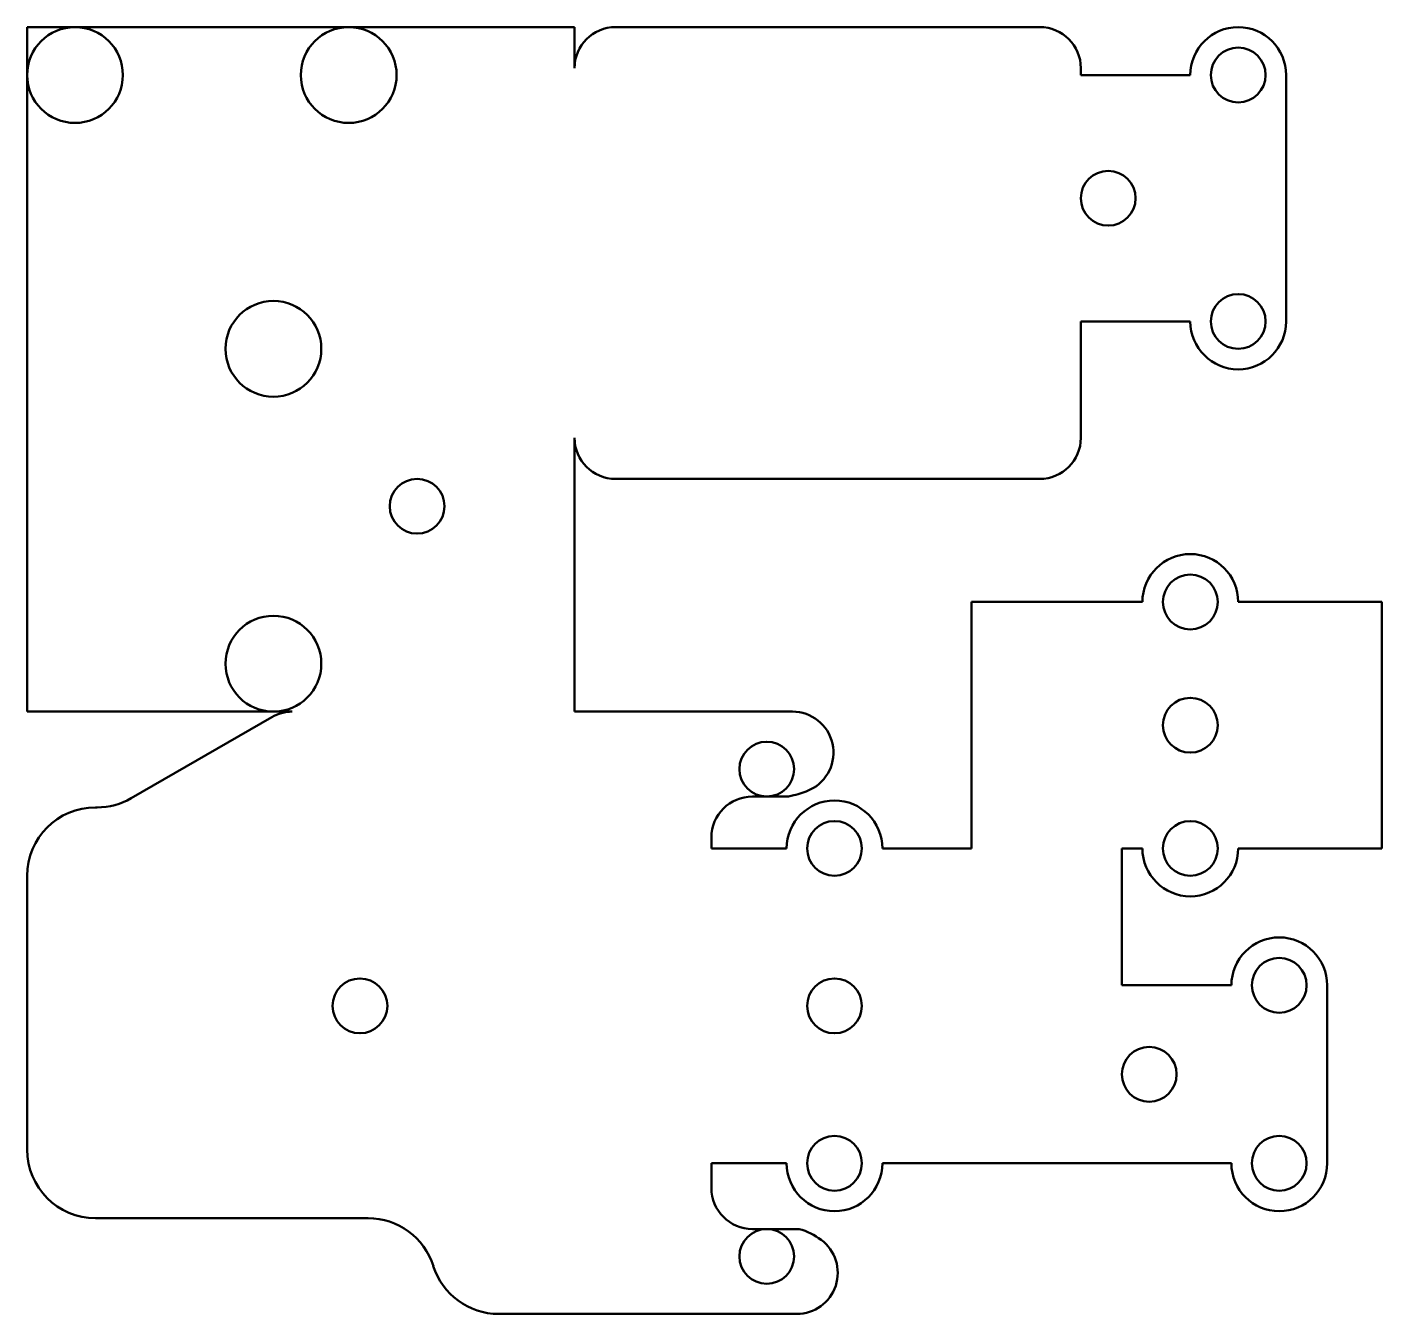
# Model space of a CAD drawing. Header units: millimetres. Extents: x 247.5 to 346.5, y 163 to 257.
import ezdxf

# ---------------------------------------------------------------- set-up
doc = ezdxf.new("R2010")
doc.units = ezdxf.units.MM
doc.layers.add('Visible (ISO)', color=7, linetype='Continuous', lineweight=50)

msp = doc.modelspace()

# ---------------------------------------------------------------- linework, layer by layer
at = {"layer": 'Visible (ISO)'}
for p, q in [((251, 256.996), (247.5, 256.996)), ((247.5, 256.996), (247.5, 253.496)), ((271, 256.996), (251, 256.996)), ((287.5, 256.996), (271, 256.996)), ((287.5, 253.996), (287.5, 256.996)), ((321.5, 256.996), (290.5, 256.996)), ((247.5, 253.496), (247.5, 206.996)), ((324.5, 253.496), (324.5, 253.996)), ((332.5, 253.496), (324.5, 253.496)), ((339.5, 235.496), (339.5, 253.496)), ((324.5, 226.996), (324.5, 235.496)), ((324.5, 235.496), (332.5, 235.496)), ((287.5, 206.996), (287.5, 226.996)), ((290.5, 223.996), (321.5, 223.996)), ((329, 215.004), (316.5, 215.004)), ((316.5, 215.004), (316.5, 197.004)), ((346.5, 215.004), (336, 215.004)), ((346.5, 197.004), (346.5, 215.004)), ((247.5, 206.996), (265.5, 206.996)), ((265.5, 206.996), (266.875, 206.996)), ((303.422, 206.996), (287.5, 206.996)), ((265.375, 206.594), (255.114, 200.67)), ((252.614, 200), (252.5, 200)), ((300.5, 200.796), (301.55, 200.796)), ((301.55, 200.796), (303.128, 200.796)), ((297.5, 197.004), (297.5, 197.796)), ((303, 197.004), (297.5, 197.004)), ((316.5, 197.004), (310, 197.004)), ((327.5, 187.004), (327.5, 197.004)), ((327.5, 197.004), (329, 197.004)), ((336, 197.004), (346.5, 197.004)), ((247.5, 195), (247.5, 175)), ((335.5, 187.004), (327.5, 187.004)), ((342.5, 174.004), (342.5, 187.004)), ((297.5, 172.204), (297.5, 174.004)), ((297.5, 174.004), (303, 174.004)), ((310, 174.004), (335.5, 174.004)), ((252.5, 170), (272.416, 170)), ((301.55, 169.204), (300.5, 169.204)), ((303.922, 169.204), (301.55, 169.204)), ((281.954, 163.004), (303.739, 163.004))]:
    msp.add_line(p, q, dxfattribs=at)
for centre, radius in [((251, 253.496), 3.5), ((271, 253.496), 3.5), ((336, 253.496), 2), ((326.5, 244.496), 2), ((265.5, 233.496), 3.5), ((336, 235.496), 2), ((276, 221.996), 2), ((332.5, 215.004), 2), ((265.5, 210.496), 3.5), ((332.5, 206.004), 2), ((301.55, 202.796), 2), ((306.5, 197.004), 2), ((332.5, 197.004), 2), ((339, 187.004), 2), ((271.824, 185.504), 2), ((306.5, 185.504), 2), ((329.5, 180.504), 2), ((306.5, 174.004), 2), ((339, 174.004), 2), ((301.55, 167.204), 2)]:
    msp.add_circle(centre, radius, dxfattribs=at)
for centre, radius, start, end in [((290.5, 253.996), 3, 90, 180), ((321.5, 253.996), 3, 0, 90), ((336, 253.496), 3.5, 0, 180), ((336, 235.496), 3.5, 180, 0), ((290.5, 226.996), 3, 180, 270), ((321.5, 226.996), 3, 270, 0), ((332.5, 215.004), 3.5, 0, 180), ((266.875, 203.996), 3, 90, 120), ((303.422, 203.996), 3, 295.84193, 90), ((302.55, 205.796), 5, 281.24472, 295.84193), ((252.5, 195), 5, 90, 180), ((252.614, 205), 5, 270, 300), ((300.5, 197.796), 3, 90, 180), ((306.5, 197.004), 3.5, 0, 180), ((304.5, 195.988), 5, 101.24472, 105.92817), ((332.5, 197.004), 3.5, 180, 0), ((339, 187.004), 3.5, 0, 180), ((252.5, 175), 5, 180, 270), ((306.5, 174.004), 3.5, 180, 0), ((339, 174.004), 3.5, 180, 0), ((300.5, 172.204), 3, 180, 270), ((272.416, 165), 5, 17.48173, 90), ((303.739, 166.004), 3, 270, 53.51535), ((302.55, 164.396), 5, 53.51535, 74.07183), ((281.954, 168.004), 5, 197.48173, 270)]:
    msp.add_arc(centre, radius, start, end, dxfattribs=at)

doc.saveas('drawing.dxf')
